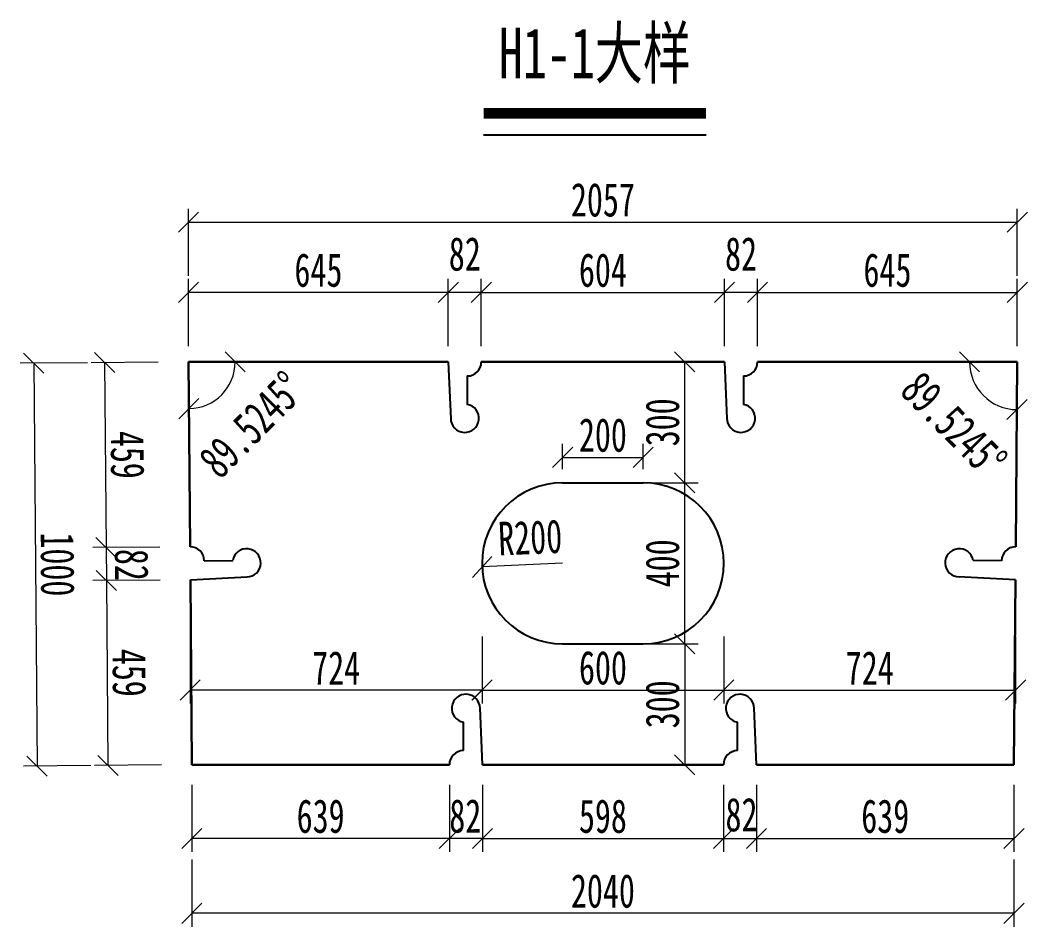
# Model space of a CAD drawing. Header units: millimetres. Extents: x -358959 to 47, y -122282 to 697692.
# Drawn here: x -144221 to -141706, y 123030 to 125280 of the extents above; entities that cross this region are included whole.
import ezdxf
from ezdxf.enums import TextEntityAlignment as Align

# ---------------------------------------------------------------- set-up
doc = ezdxf.new("R2010")
doc.units = ezdxf.units.MM
doc.header["$LTSCALE"] = 2
doc.header["$PDMODE"] = 34
doc.layers.get('Defpoints').update_dxf_attribs({"color": 8, "lineweight": 9})
for name, color, linetype, lineweight in [('标注', 4, 'Continuous', 13), ('标注线及字体', 2, 'Continuous', 15), ('桥 构造粗实', 1, 'Continuous', 30), ('钢板粗线', 1, 'Continuous', 25)]:
    doc.layers.add(name, color=color, linetype=linetype, lineweight=lineweight)
doc.styles.add('111', font='仿宋_GB2312.ttf', dxfattribs={"width": 0.7})
doc.dimstyles.new('200', dxfattribs={"dimscale": 0, "dimtxt": 2.5, "dimasz": 1.5, "dimexe": 1, "dimexo": 1, "dimgap": 0.4, "dimtad": 1, "dimdec": 0, "dimdsep": 46, "dimtxsty": '111', "dimblk": 'OBLIQUE', "dimcen": 0, "dimclrd": 256, "dimclre": 256, "dimclrt": 256, "dimadec": 4, "dimazin": 0, "dimtfac": 1, "dimtdec": 0, "dimtmove": 2, "dimatfit": 3, "dimfxl": 4, "dimfxlon": 1, "dimtolj": 1, "dimlwd": -1, "dimlwe": -1, "dimarcsym": 0})

# ---------------------------------------------------------------- blocks, each defined once
blk = doc.blocks.new('_Oblique')
at = {"color": 0, "linetype": 'ByBlock', "lineweight": -2}
blk.add_line((-0.5, -0.5), (0.5, 0.5), dxfattribs=at)
blk = doc.blocks.new('*D3804')
at = {"layer": 'Defpoints', "color": 0, "ltscale": 5, "transparency": 16777216}
for p in [(-143803.5, 124604.5), (-143803.5, 124432), (-143158.9, 124432)]:
    blk.add_point(p, dxfattribs=at)
at = {"layer": '标注', "ltscale": 5, "transparency": 16777216}
for p, q in [((-143803.5, 124471.1), (-143803.5, 124637.8)), ((-143158.9, 124471.1), (-143158.9, 124637.8)), ((-143158.9, 124604.5), (-143803.5, 124604.5))]:
    blk.add_line(p, q, dxfattribs=at)
at = {"layer": '标注', "ltscale": 5, "transparency": 16777216, "xscale": 50.00000000000006, "yscale": 50.00000000000006, "zscale": 50.00000000000006, "rotation": 180}
blk.add_blockref('_Oblique', (-143803.5, 124604.5), dxfattribs=at)
at = {"layer": '标注', "ltscale": 5, "transparency": 16777216, "xscale": 50.00000000000006, "yscale": 50.00000000000006, "zscale": 50.00000000000006}
blk.add_blockref('_Oblique', (-143158.9, 124604.5), dxfattribs=at)
at = {"layer": '标注', "ltscale": 5, "transparency": 16777216, "insert": (-143481.2, 124659.5), "char_height": 83.33, "attachment_point": 5, "style": '111'}
blk.add_mtext('\\A1;645', dxfattribs=at)
blk = doc.blocks.new('*D3805')
at = {"layer": 'Defpoints', "color": 0, "ltscale": 5, "transparency": 16777216}
for p in [(-142473.4, 124604.5), (-143076.9, 124432), (-142473.4, 124432)]:
    blk.add_point(p, dxfattribs=at)
at = {"layer": '标注', "ltscale": 5, "transparency": 16777216}
for p, q in [((-143076.9, 124471.1), (-143076.9, 124637.8)), ((-142473.4, 124471.1), (-142473.4, 124637.8)), ((-143076.9, 124604.5), (-142473.4, 124604.5))]:
    blk.add_line(p, q, dxfattribs=at)
at = {"layer": '标注', "ltscale": 5, "transparency": 16777216, "xscale": 50.00000000000006, "yscale": 50.00000000000006, "zscale": 50.00000000000006, "rotation": 180}
blk.add_blockref('_Oblique', (-143076.9, 124604.5), dxfattribs=at)
at = {"layer": '标注', "ltscale": 5, "transparency": 16777216, "xscale": 50.00000000000006, "yscale": 50.00000000000006, "zscale": 50.00000000000006}
blk.add_blockref('_Oblique', (-142473.4, 124604.5), dxfattribs=at)
at = {"layer": '标注', "ltscale": 5, "transparency": 16777216, "insert": (-142775.2, 124659.5), "char_height": 83.33, "attachment_point": 5, "style": '111'}
blk.add_mtext('\\A1;604', dxfattribs=at)
blk = doc.blocks.new('*D3806')
at = {"layer": 'Defpoints', "color": 0, "ltscale": 5, "transparency": 16777216}
for p in [(-141746.8, 124604.5), (-142391.4, 124432), (-141746.8, 124432)]:
    blk.add_point(p, dxfattribs=at)
at = {"layer": '标注', "ltscale": 5, "transparency": 16777216}
for p, q in [((-142391.4, 124471.1), (-142391.4, 124637.8)), ((-141746.8, 124471.1), (-141746.8, 124637.8)), ((-142391.4, 124604.5), (-141746.8, 124604.5))]:
    blk.add_line(p, q, dxfattribs=at)
at = {"layer": '标注', "ltscale": 5, "transparency": 16777216, "xscale": 50.00000000000006, "yscale": 50.00000000000006, "zscale": 50.00000000000006, "rotation": 180}
blk.add_blockref('_Oblique', (-142391.4, 124604.5), dxfattribs=at)
at = {"layer": '标注', "ltscale": 5, "transparency": 16777216, "xscale": 50.00000000000006, "yscale": 50.00000000000006, "zscale": 50.00000000000006}
blk.add_blockref('_Oblique', (-141746.8, 124604.5), dxfattribs=at)
at = {"layer": '标注', "ltscale": 5, "transparency": 16777216, "insert": (-142069.1, 124659.5), "char_height": 83.33, "attachment_point": 5, "style": '111'}
blk.add_mtext('\\A1;645', dxfattribs=at)
blk = doc.blocks.new('*D3663')
at = {"layer": 'Defpoints', "color": 0, "ltscale": 5, "transparency": 16777216}
for p in [(-142473.4, 124604.5), (-142473.4, 124432), (-142391.4, 124432)]:
    blk.add_point(p, dxfattribs=at)
at = {"layer": '标注', "ltscale": 5, "transparency": 16777216}
for p, q in [((-142473.4, 124471.1), (-142473.4, 124637.8)), ((-142391.4, 124471.1), (-142391.4, 124637.8)), ((-142391.4, 124604.5), (-142473.4, 124604.5))]:
    blk.add_line(p, q, dxfattribs=at)
at = {"layer": '标注', "ltscale": 5, "transparency": 16777216, "xscale": 50.00000000000006, "yscale": 50.00000000000006, "zscale": 50.00000000000006, "rotation": 180}
blk.add_blockref('_Oblique', (-142473.4, 124604.5), dxfattribs=at)
at = {"layer": '标注', "ltscale": 5, "transparency": 16777216, "xscale": 50.00000000000006, "yscale": 50.00000000000006, "zscale": 50.00000000000006}
blk.add_blockref('_Oblique', (-142391.4, 124604.5), dxfattribs=at)
at = {"layer": '标注', "ltscale": 5, "transparency": 16777216, "insert": (-142432.4, 124699.5), "char_height": 83.33, "attachment_point": 5, "style": '111'}
blk.add_mtext('\\A1;82', dxfattribs=at)
blk = doc.blocks.new('*D3807')
at = {"layer": 'Defpoints', "color": 0, "ltscale": 5, "transparency": 16777216}
for p in [(-143158.9, 124604.5), (-143158.9, 124432), (-143076.9, 124432)]:
    blk.add_point(p, dxfattribs=at)
at = {"layer": '标注', "ltscale": 5, "transparency": 16777216}
for p, q in [((-143158.9, 124471.1), (-143158.9, 124637.8)), ((-143076.9, 124471.1), (-143076.9, 124637.8)), ((-143076.9, 124604.5), (-143158.9, 124604.5))]:
    blk.add_line(p, q, dxfattribs=at)
at = {"layer": '标注', "ltscale": 5, "transparency": 16777216, "xscale": 50.00000000000006, "yscale": 50.00000000000006, "zscale": 50.00000000000006, "rotation": 180}
blk.add_blockref('_Oblique', (-143158.9, 124604.5), dxfattribs=at)
at = {"layer": '标注', "ltscale": 5, "transparency": 16777216, "xscale": 50.00000000000006, "yscale": 50.00000000000006, "zscale": 50.00000000000006}
blk.add_blockref('_Oblique', (-143076.9, 124604.5), dxfattribs=at)
at = {"layer": '标注', "ltscale": 5, "transparency": 16777216, "insert": (-143117.9, 124699.5), "char_height": 83.33, "attachment_point": 5, "style": '111'}
blk.add_mtext('\\A1;82', dxfattribs=at)
blk = doc.blocks.new('*D3664')
at = {"layer": 'Defpoints', "color": 0, "ltscale": 5, "transparency": 16777216}
for p in [(-141746.8, 124778.9), (-143803.5, 124432), (-141746.8, 124432)]:
    blk.add_point(p, dxfattribs=at)
at = {"layer": '标注', "ltscale": 5, "transparency": 16777216}
for p, q in [((-143803.5, 124645.6), (-143803.5, 124812.2)), ((-141746.8, 124645.6), (-141746.8, 124812.2)), ((-143803.5, 124778.9), (-141746.8, 124778.9))]:
    blk.add_line(p, q, dxfattribs=at)
at = {"layer": '标注', "ltscale": 5, "transparency": 16777216, "xscale": 50.00000000000006, "yscale": 50.00000000000006, "zscale": 50.00000000000006, "rotation": 180}
blk.add_blockref('_Oblique', (-143803.5, 124778.9), dxfattribs=at)
at = {"layer": '标注', "ltscale": 5, "transparency": 16777216, "xscale": 50.00000000000006, "yscale": 50.00000000000006, "zscale": 50.00000000000006}
blk.add_blockref('_Oblique', (-141746.8, 124778.9), dxfattribs=at)
at = {"layer": '标注', "ltscale": 5, "transparency": 16777216, "insert": (-142775.2, 124833.9), "char_height": 83.33, "attachment_point": 5, "style": '111'}
blk.add_mtext('\\A1;2057', dxfattribs=at)
blk = doc.blocks.new('*D3808')
at = {"layer": 'Defpoints', "color": 0, "ltscale": 5, "transparency": 16777216}
for p in [(-143803.5, 124432), (-144008.1, 123971.3), (-143799.7, 123973)]:
    blk.add_point(p, dxfattribs=at)
at = {"layer": '标注', "ltscale": 5, "transparency": 16777216}
for p, q in [((-143878.6, 124431.4), (-144045.2, 124430)), ((-144011.9, 124430.3), (-144008.1, 123971.3)), ((-143874.7, 123972.4), (-144041.4, 123971))]:
    blk.add_line(p, q, dxfattribs=at)
at = {"layer": '标注', "ltscale": 5, "transparency": 16777216, "xscale": 50.00000000000006, "yscale": 50.00000000000006, "zscale": 50.00000000000006}
for p, rotation in [((-144011.9, 124430.3), 90.47549821661384), ((-144008.1, 123971.3), 270.4754982166139)]:
    blk.add_blockref('_Oblique', p, dxfattribs=dict(at, rotation=rotation))
at = {"layer": '标注', "ltscale": 5, "transparency": 16777216, "insert": (-143955, 124201.3), "char_height": 83.33, "attachment_point": 5, "rotation": 270.4755, "style": '111'}
blk.add_mtext('\\A1;459', dxfattribs=at)
blk = doc.blocks.new('*D3809')
at = {"layer": 'Defpoints', "color": 0, "ltscale": 5, "transparency": 16777216}
for p in [(-143799.7, 123973), (-143799, 123891), (-144007.4, 123889.3)]:
    blk.add_point(p, dxfattribs=at)
at = {"layer": '标注', "ltscale": 5, "transparency": 16777216}
for p, q in [((-143874.7, 123972.4), (-144041.4, 123971)), ((-144008.1, 123971.3), (-144007.4, 123889.3)), ((-143874.1, 123890.4), (-144040.7, 123889))]:
    blk.add_line(p, q, dxfattribs=at)
at = {"layer": '标注', "ltscale": 5, "transparency": 16777216, "xscale": 50.00000000000006, "yscale": 50.00000000000006, "zscale": 50.00000000000006}
for p, rotation in [((-144008.1, 123971.3), 90.47549881453874), ((-144007.4, 123889.3), 270.4754988145388)]:
    blk.add_blockref('_Oblique', p, dxfattribs=dict(at, rotation=rotation))
at = {"layer": '标注', "ltscale": 5, "transparency": 16777216, "insert": (-143944.9, 123928.2), "char_height": 83.33, "attachment_point": 5, "rotation": 270.4755, "style": '111'}
blk.add_mtext('\\A1;82', dxfattribs=at)
blk = doc.blocks.new('*D3810')
at = {"layer": 'Defpoints', "color": 0, "ltscale": 5, "transparency": 16777216}
for p in [(-143799, 123891), (-144003.6, 123430.3), (-143795.2, 123432)]:
    blk.add_point(p, dxfattribs=at)
at = {"layer": '标注', "ltscale": 5, "transparency": 16777216}
for p, q in [((-143874.1, 123890.4), (-144040.7, 123889)), ((-144007.4, 123889.3), (-144003.6, 123430.3)), ((-143870.3, 123431.4), (-144036.9, 123430))]:
    blk.add_line(p, q, dxfattribs=at)
at = {"layer": '标注', "ltscale": 5, "transparency": 16777216, "xscale": 50.00000000000006, "yscale": 50.00000000000006, "zscale": 50.00000000000006}
for p, rotation in [((-144007.4, 123889.3), 90.47549821661164), ((-144003.6, 123430.3), 270.4754982166116)]:
    blk.add_blockref('_Oblique', p, dxfattribs=dict(at, rotation=rotation))
at = {"layer": '标注', "ltscale": 5, "transparency": 16777216, "insert": (-143950.5, 123660.3), "char_height": 83.33, "attachment_point": 5, "rotation": 270.4755, "style": '111'}
blk.add_mtext('\\A1;459', dxfattribs=at)
blk = doc.blocks.new('*D3811')
at = {"layer": 'Defpoints', "color": 0, "ltscale": 5, "transparency": 16777216}
for p in [(-143803.5, 124432), (-144179.5, 123428.8), (-143795.2, 123432)]:
    blk.add_point(p, dxfattribs=at)
at = {"layer": '标注', "ltscale": 5, "transparency": 16777216}
for p, q in [((-144054.4, 124429.9), (-144221.1, 124428.6)), ((-144187.7, 124428.8), (-144179.5, 123428.8)), ((-144046.1, 123429.9), (-144212.8, 123428.6))]:
    blk.add_line(p, q, dxfattribs=at)
at = {"layer": '标注', "ltscale": 5, "transparency": 16777216, "xscale": 50.00000000000006, "yscale": 50.00000000000006, "zscale": 50.00000000000006}
for p, rotation in [((-144187.7, 124428.8), 90.47549821661504), ((-144179.5, 123428.8), 270.4754982166151)]:
    blk.add_blockref('_Oblique', p, dxfattribs=dict(at, rotation=rotation))
at = {"layer": '标注', "ltscale": 5, "transparency": 16777216, "insert": (-144128.6, 123929.3), "char_height": 83.33, "attachment_point": 5, "rotation": 270.4755, "style": '111'}
blk.add_mtext('\\A1;1000', dxfattribs=at)
blk = doc.blocks.new('*D3812')
at = {"layer": 'Defpoints', "color": 0, "ltscale": 5, "transparency": 16777216}
for p in [(-143795.2, 123432), (-143156.2, 123432), (-143795.2, 123249)]:
    blk.add_point(p, dxfattribs=at)
at = {"layer": '标注', "ltscale": 5, "transparency": 16777216}
for p, q in [((-143795.2, 123382.4), (-143795.2, 123215.7)), ((-143156.2, 123382.4), (-143156.2, 123215.7)), ((-143156.2, 123249), (-143795.2, 123249))]:
    blk.add_line(p, q, dxfattribs=at)
at = {"layer": '标注', "ltscale": 5, "transparency": 16777216, "xscale": 50.00000000000006, "yscale": 50.00000000000006, "zscale": 50.00000000000006, "rotation": 180}
blk.add_blockref('_Oblique', (-143795.2, 123249), dxfattribs=at)
at = {"layer": '标注', "ltscale": 5, "transparency": 16777216, "xscale": 50.00000000000006, "yscale": 50.00000000000006, "zscale": 50.00000000000006}
blk.add_blockref('_Oblique', (-143156.2, 123249), dxfattribs=at)
at = {"layer": '标注', "ltscale": 5, "transparency": 16777216, "insert": (-143475.7, 123304), "char_height": 83.33, "attachment_point": 5, "style": '111'}
blk.add_mtext('\\A1;639', dxfattribs=at)
blk = doc.blocks.new('*D3813')
at = {"layer": 'Defpoints', "color": 0, "ltscale": 5, "transparency": 16777216}
for p in [(-143156.2, 123432), (-143074.2, 123432), (-143156.2, 123249)]:
    blk.add_point(p, dxfattribs=at)
at = {"layer": '标注', "ltscale": 5, "transparency": 16777216}
for p, q in [((-143156.2, 123382.4), (-143156.2, 123215.7)), ((-143074.2, 123382.4), (-143074.2, 123215.7)), ((-143074.2, 123249), (-143156.2, 123249))]:
    blk.add_line(p, q, dxfattribs=at)
at = {"layer": '标注', "ltscale": 5, "transparency": 16777216, "xscale": 50.00000000000006, "yscale": 50.00000000000006, "zscale": 50.00000000000006, "rotation": 180}
blk.add_blockref('_Oblique', (-143156.2, 123249), dxfattribs=at)
at = {"layer": '标注', "ltscale": 5, "transparency": 16777216, "xscale": 50.00000000000006, "yscale": 50.00000000000006, "zscale": 50.00000000000006}
blk.add_blockref('_Oblique', (-143074.2, 123249), dxfattribs=at)
at = {"layer": '标注', "ltscale": 5, "transparency": 16777216, "insert": (-143116.7, 123304.4), "char_height": 83.33, "attachment_point": 5, "style": '111'}
blk.add_mtext('\\A1;82', dxfattribs=at)
blk = doc.blocks.new('*D3814')
at = {"layer": 'Defpoints', "color": 0, "ltscale": 5, "transparency": 16777216}
for p in [(-143074.2, 123432), (-142476.1, 123432), (-142476.1, 123249)]:
    blk.add_point(p, dxfattribs=at)
at = {"layer": '标注', "ltscale": 5, "transparency": 16777216}
for p, q in [((-143074.2, 123382.4), (-143074.2, 123215.7)), ((-142476.1, 123382.4), (-142476.1, 123215.7)), ((-143074.2, 123249), (-142476.1, 123249))]:
    blk.add_line(p, q, dxfattribs=at)
at = {"layer": '标注', "ltscale": 5, "transparency": 16777216, "xscale": 50.00000000000006, "yscale": 50.00000000000006, "zscale": 50.00000000000006, "rotation": 180}
blk.add_blockref('_Oblique', (-143074.2, 123249), dxfattribs=at)
at = {"layer": '标注', "ltscale": 5, "transparency": 16777216, "xscale": 50.00000000000006, "yscale": 50.00000000000006, "zscale": 50.00000000000006}
blk.add_blockref('_Oblique', (-142476.1, 123249), dxfattribs=at)
at = {"layer": '标注', "ltscale": 5, "transparency": 16777216, "insert": (-142775.2, 123304), "char_height": 83.33, "attachment_point": 5, "style": '111'}
blk.add_mtext('\\A1;598', dxfattribs=at)
blk = doc.blocks.new('*D3815')
at = {"layer": 'Defpoints', "color": 0, "ltscale": 5, "transparency": 16777216}
for p in [(-142394.1, 123432), (-141755.1, 123432), (-141755.1, 123249)]:
    blk.add_point(p, dxfattribs=at)
at = {"layer": '标注', "ltscale": 5, "transparency": 16777216}
for p, q in [((-142394.1, 123382.4), (-142394.1, 123215.7)), ((-141755.1, 123382.4), (-141755.1, 123215.7)), ((-142394.1, 123249), (-141755.1, 123249))]:
    blk.add_line(p, q, dxfattribs=at)
at = {"layer": '标注', "ltscale": 5, "transparency": 16777216, "xscale": 50.00000000000006, "yscale": 50.00000000000006, "zscale": 50.00000000000006, "rotation": 180}
blk.add_blockref('_Oblique', (-142394.1, 123249), dxfattribs=at)
at = {"layer": '标注', "ltscale": 5, "transparency": 16777216, "xscale": 50.00000000000006, "yscale": 50.00000000000006, "zscale": 50.00000000000006}
blk.add_blockref('_Oblique', (-141755.1, 123249), dxfattribs=at)
at = {"layer": '标注', "ltscale": 5, "transparency": 16777216, "insert": (-142074.6, 123304), "char_height": 83.33, "attachment_point": 5, "style": '111'}
blk.add_mtext('\\A1;639', dxfattribs=at)
blk = doc.blocks.new('*D3665')
at = {"layer": 'Defpoints', "color": 0, "ltscale": 5, "transparency": 16777216}
for p in [(-142476.1, 123432), (-142394.1, 123432), (-142394.1, 123249)]:
    blk.add_point(p, dxfattribs=at)
at = {"layer": '标注', "ltscale": 5, "transparency": 16777216}
for p, q in [((-142476.1, 123382.4), (-142476.1, 123215.7)), ((-142394.1, 123382.4), (-142394.1, 123215.7)), ((-142476.1, 123249), (-142394.1, 123249))]:
    blk.add_line(p, q, dxfattribs=at)
at = {"layer": '标注', "ltscale": 5, "transparency": 16777216, "xscale": 50.00000000000006, "yscale": 50.00000000000006, "zscale": 50.00000000000006, "rotation": 180}
blk.add_blockref('_Oblique', (-142476.1, 123249), dxfattribs=at)
at = {"layer": '标注', "ltscale": 5, "transparency": 16777216, "xscale": 50.00000000000006, "yscale": 50.00000000000006, "zscale": 50.00000000000006}
blk.add_blockref('_Oblique', (-142394.1, 123249), dxfattribs=at)
at = {"layer": '标注', "ltscale": 5, "transparency": 16777216, "insert": (-142431.3, 123307.7), "char_height": 83.33, "attachment_point": 5, "style": '111'}
blk.add_mtext('\\A1;82', dxfattribs=at)
blk = doc.blocks.new('*D3666')
at = {"layer": 'Defpoints', "color": 0, "ltscale": 5, "transparency": 16777216}
for p in [(-143795.2, 123432), (-141755.1, 123432), (-143795.2, 123063.2)]:
    blk.add_point(p, dxfattribs=at)
at = {"layer": '标注', "ltscale": 5, "transparency": 16777216}
for p, q in [((-143795.2, 123196.6), (-143795.2, 123029.9)), ((-141755.1, 123196.6), (-141755.1, 123029.9)), ((-141755.1, 123063.2), (-143795.2, 123063.2))]:
    blk.add_line(p, q, dxfattribs=at)
at = {"layer": '标注', "ltscale": 5, "transparency": 16777216, "xscale": 50.00000000000006, "yscale": 50.00000000000006, "zscale": 50.00000000000006, "rotation": 180}
blk.add_blockref('_Oblique', (-143795.2, 123063.2), dxfattribs=at)
at = {"layer": '标注', "ltscale": 5, "transparency": 16777216, "xscale": 50.00000000000006, "yscale": 50.00000000000006, "zscale": 50.00000000000006}
blk.add_blockref('_Oblique', (-141755.1, 123063.2), dxfattribs=at)
at = {"layer": '标注', "ltscale": 5, "transparency": 16777216, "insert": (-142775.2, 123118.2), "char_height": 83.33, "attachment_point": 5, "style": '111'}
blk.add_mtext('\\A1;2040', dxfattribs=at)
blk = doc.blocks.new('*D3667')
at = {"layer": 'Defpoints', "color": 0, "ltscale": 5, "transparency": 16777216}
for p in [(-142875.2, 124132), (-142572.3, 124132), (-142875.2, 123732)]:
    blk.add_point(p, dxfattribs=at)
at = {"layer": '标注', "ltscale": 5, "transparency": 16777216}
for p, q in [((-142705.6, 124132), (-142539, 124132)), ((-142572.3, 123732), (-142572.3, 124132)), ((-142705.6, 123732), (-142539, 123732))]:
    blk.add_line(p, q, dxfattribs=at)
at = {"layer": '标注', "ltscale": 5, "transparency": 16777216, "xscale": 49.99999999999995, "yscale": 49.99999999999995, "zscale": 49.99999999999995}
for p, rotation in [((-142572.3, 124132), 90), ((-142572.3, 123732), 270)]:
    blk.add_blockref('_Oblique', p, dxfattribs=dict(at, rotation=rotation))
at = {"layer": '标注', "ltscale": 5, "transparency": 16777216, "insert": (-142627.3, 123932), "char_height": 83.33, "attachment_point": 5, "rotation": 90, "style": '111'}
blk.add_mtext('\\A1;400', dxfattribs=at)
blk = doc.blocks.new('*D3668')
at = {"layer": 'Defpoints', "color": 0, "ltscale": 5, "transparency": 16777216}
for p in [(-143075, 123923), (-142475.2, 123932), (-142475.2, 123617.4)]:
    blk.add_point(p, dxfattribs=at)
at = {"layer": '标注', "ltscale": 5, "transparency": 16777216}
for p, q in [((-143075, 123750.7), (-143075, 123584.1)), ((-142475.2, 123750.7), (-142475.2, 123584.1)), ((-143075, 123617.4), (-142475.2, 123617.4))]:
    blk.add_line(p, q, dxfattribs=at)
at = {"layer": '标注', "ltscale": 5, "transparency": 16777216, "xscale": 49.99999999999995, "yscale": 49.99999999999995, "zscale": 49.99999999999995, "rotation": 180}
blk.add_blockref('_Oblique', (-143075, 123617.4), dxfattribs=at)
at = {"layer": '标注', "ltscale": 5, "transparency": 16777216, "xscale": 49.99999999999995, "yscale": 49.99999999999995, "zscale": 49.99999999999995}
blk.add_blockref('_Oblique', (-142475.2, 123617.4), dxfattribs=at)
at = {"layer": '标注', "ltscale": 5, "transparency": 16777216, "insert": (-142775.1, 123672.4), "char_height": 83.33, "attachment_point": 5, "style": '111'}
blk.add_mtext('\\A1;600', dxfattribs=at)
blk = doc.blocks.new('*D3669')
at = {"layer": 'Defpoints', "color": 0, "ltscale": 5, "transparency": 16777216}
for p in [(-142675.2, 124195), (-142875.2, 124132), (-142675.2, 124132)]:
    blk.add_point(p, dxfattribs=at)
at = {"layer": '标注', "ltscale": 5, "transparency": 16777216}
for p, q in [((-142875.2, 124165.4), (-142875.2, 124228.3)), ((-142675.2, 124165.4), (-142675.2, 124228.3)), ((-142875.2, 124195), (-142675.2, 124195))]:
    blk.add_line(p, q, dxfattribs=at)
at = {"layer": '标注', "ltscale": 5, "transparency": 16777216, "xscale": 49.99999999999995, "yscale": 49.99999999999995, "zscale": 49.99999999999995, "rotation": 180}
blk.add_blockref('_Oblique', (-142875.2, 124195), dxfattribs=at)
at = {"layer": '标注', "ltscale": 5, "transparency": 16777216, "xscale": 49.99999999999995, "yscale": 49.99999999999995, "zscale": 49.99999999999995}
blk.add_blockref('_Oblique', (-142675.2, 124195), dxfattribs=at)
at = {"layer": '标注', "ltscale": 5, "transparency": 16777216, "insert": (-142775.2, 124250), "char_height": 83.33, "attachment_point": 5, "style": '111'}
blk.add_mtext('\\A1;200', dxfattribs=at)
blk = doc.blocks.new('*D3670')
at = {"layer": 'Defpoints', "color": 0, "ltscale": 5, "transparency": 16777216}
for p in [(-142875.2, 123732), (-142875.2, 123432), (-142572.3, 123432)]:
    blk.add_point(p, dxfattribs=at)
at = {"layer": '标注', "ltscale": 5, "transparency": 16777216}
for p, q in [((-142705.6, 123732), (-142539, 123732)), ((-142572.3, 123732), (-142572.3, 123432)), ((-142705.6, 123432), (-142539, 123432))]:
    blk.add_line(p, q, dxfattribs=at)
at = {"layer": '标注', "ltscale": 5, "transparency": 16777216, "xscale": 49.99999999999995, "yscale": 49.99999999999995, "zscale": 49.99999999999995}
for p, rotation in [((-142572.3, 123732), 90), ((-142572.3, 123432), 270)]:
    blk.add_blockref('_Oblique', p, dxfattribs=dict(at, rotation=rotation))
at = {"layer": '标注', "ltscale": 5, "transparency": 16777216, "insert": (-142627.3, 123582), "char_height": 83.33, "attachment_point": 5, "rotation": 90, "style": '111'}
blk.add_mtext('\\A1;300', dxfattribs=at)
blk = doc.blocks.new('*D3671')
at = {"layer": 'Defpoints', "color": 0, "ltscale": 5, "transparency": 16777216}
for p in [(-142775.2, 124432), (-142572.3, 124432), (-142842.9, 124132)]:
    blk.add_point(p, dxfattribs=at)
at = {"layer": '标注', "ltscale": 5, "transparency": 16777216}
for p, q in [((-142705.6, 124432), (-142539, 124432)), ((-142572.3, 124132), (-142572.3, 124432)), ((-142705.6, 124132), (-142539, 124132))]:
    blk.add_line(p, q, dxfattribs=at)
at = {"layer": '标注', "ltscale": 5, "transparency": 16777216, "xscale": 50.00000000000042, "yscale": 50.00000000000042, "zscale": 50.00000000000042}
for p, rotation in [((-142572.3, 124432), 90), ((-142572.3, 124132), 270)]:
    blk.add_blockref('_Oblique', p, dxfattribs=dict(at, rotation=rotation))
at = {"layer": '标注', "ltscale": 5, "transparency": 16777216, "insert": (-142627.3, 124282), "char_height": 83.33, "attachment_point": 5, "rotation": 90, "style": '111'}
blk.add_mtext('\\A1;300', dxfattribs=at)
blk = doc.blocks.new('*D3672')
at = {"layer": 'Defpoints', "color": 0, "ltscale": 5, "transparency": 16777216}
for p in [(-142475.2, 123932), (-141751, 123932), (-141751, 123617.4)]:
    blk.add_point(p, dxfattribs=at)
at = {"layer": '标注', "ltscale": 5, "transparency": 16777216}
for p, q in [((-142475.2, 123750.7), (-142475.2, 123584.1)), ((-141751, 123750.7), (-141751, 123584.1)), ((-142475.2, 123617.4), (-141751, 123617.4))]:
    blk.add_line(p, q, dxfattribs=at)
at = {"layer": '标注', "ltscale": 5, "transparency": 16777216, "xscale": 50.00000000000042, "yscale": 50.00000000000042, "zscale": 50.00000000000042, "rotation": 180}
blk.add_blockref('_Oblique', (-142475.2, 123617.4), dxfattribs=at)
at = {"layer": '标注', "ltscale": 5, "transparency": 16777216, "xscale": 50.00000000000042, "yscale": 50.00000000000042, "zscale": 50.00000000000042}
blk.add_blockref('_Oblique', (-141751, 123617.4), dxfattribs=at)
at = {"layer": '标注', "ltscale": 5, "transparency": 16777216, "insert": (-142113.1, 123672.4), "char_height": 83.33, "attachment_point": 5, "style": '111'}
blk.add_mtext('\\A1;724', dxfattribs=at)
blk = doc.blocks.new('*D3673')
at = {"layer": 'Defpoints', "color": 0, "ltscale": 5, "transparency": 16777216}
for p in [(-143799.3, 123932), (-143075.2, 123932), (-143799.3, 123617.4)]:
    blk.add_point(p, dxfattribs=at)
at = {"layer": '标注', "ltscale": 5, "transparency": 16777216}
for p, q in [((-143799.3, 123750.7), (-143799.3, 123584.1)), ((-143075.2, 123750.7), (-143075.2, 123584.1)), ((-143075.2, 123617.4), (-143799.3, 123617.4))]:
    blk.add_line(p, q, dxfattribs=at)
at = {"layer": '标注', "ltscale": 5, "transparency": 16777216, "xscale": 50.00000000000042, "yscale": 50.00000000000042, "zscale": 50.00000000000042, "rotation": 180}
blk.add_blockref('_Oblique', (-143799.3, 123617.4), dxfattribs=at)
at = {"layer": '标注', "ltscale": 5, "transparency": 16777216, "xscale": 50.00000000000042, "yscale": 50.00000000000042, "zscale": 50.00000000000042}
blk.add_blockref('_Oblique', (-143075.2, 123617.4), dxfattribs=at)
at = {"layer": '标注', "ltscale": 5, "transparency": 16777216, "insert": (-143437.2, 123672.4), "char_height": 83.33, "attachment_point": 5, "style": '111'}
blk.add_mtext('\\A1;724', dxfattribs=at)
blk = doc.blocks.new('*D3681')
at = {"layer": 'Defpoints', "color": 0, "ltscale": 5, "transparency": 16777216}
for p in [(-143075, 123923), (-142875.2, 123932)]:
    blk.add_point(p, dxfattribs=at)
at = {"layer": '标注', "ltscale": 5, "transparency": 16777216}
blk.add_line((-142875.2, 123932), (-143075, 123923), dxfattribs=at)
at = {"layer": '标注', "ltscale": 5, "transparency": 16777216, "xscale": 49.99999999999995, "yscale": 49.99999999999995, "zscale": 49.99999999999995, "rotation": 182.5726833926505}
blk.add_blockref('_Oblique', (-143075, 123923), dxfattribs=at)
at = {"layer": '标注', "ltscale": 5, "transparency": 16777216, "insert": (-142955.7, 123995.8), "char_height": 83.33, "attachment_point": 5, "rotation": 2.5727, "style": '111'}
blk.add_mtext('\\A1;R200', dxfattribs=at)
blk = doc.blocks.new('*D3816')
at = {"layer": 'Defpoints', "color": 0, "ltscale": 5, "transparency": 16777216}
for p in [(-143803.5, 124432), (-143803.5, 124432), (-143158.9, 124432), (-143745, 124332.1), (-143799.7, 123973)]:
    blk.add_point(p, dxfattribs=at)
at = {"layer": '标注', "ltscale": 5, "transparency": 16777216}
blk.add_arc((-143803.5, 124432), 115.8, 270.4755, 0, dxfattribs=at)
at = {"layer": '标注', "ltscale": 5, "transparency": 16777216, "xscale": 50.00000000000006, "yscale": 50.00000000000006, "zscale": 50.00000000000006}
for p, rotation in [((-143687.7, 124432), 90.00000000000024), ((-143802.5, 124316.2), 180.4754982166115)]:
    blk.add_blockref('_Oblique', p, dxfattribs=dict(at, rotation=rotation))
at = {"layer": '标注', "ltscale": 5, "transparency": 16777216, "insert": (-143646.2, 124276), "char_height": 83.333, "attachment_point": 5, "rotation": 45.2377, "style": '111'}
blk.add_mtext('\\A1;89.5245°', dxfattribs=at)
blk = doc.blocks.new('*D3817')
at = {"layer": 'Defpoints', "color": 0, "ltscale": 5, "transparency": 16777216}
for p in [(-142391.4, 124432), (-141746.8, 124432), (-141746.8, 124432), (-141849.6, 124373), (-141750.6, 123973)]:
    blk.add_point(p, dxfattribs=at)
at = {"layer": '标注', "ltscale": 5, "transparency": 16777216}
blk.add_arc((-141746.8, 124432), 118.5, 180, 269.5245, dxfattribs=at)
at = {"layer": '标注', "ltscale": 5, "transparency": 16777216, "xscale": 50.00000000000006, "yscale": 50.00000000000006, "zscale": 50.00000000000006}
for p, rotation in [((-141865.3, 124432), 89.99999999999882), ((-141747.8, 124313.5), 359.5245017833841)]:
    blk.add_blockref('_Oblique', p, dxfattribs=dict(at, rotation=rotation))
at = {"layer": '标注', "ltscale": 5, "transparency": 16777216, "insert": (-141904.1, 124276), "char_height": 83.333, "attachment_point": 5, "rotation": 314.7623, "style": '111'}
blk.add_mtext('\\A1;89.5245°', dxfattribs=at)

msp = doc.modelspace()

# ---------------------------------------------------------------- linework, layer by layer
at = {"color": 4}
msp.add_line((-143071.2, 124995.9), (-142519.3, 124995.9), dxfattribs=at)
at = {"color": 6, "const_width": 26.7}
msp.add_lwpolyline([(-143071.2, 125049.2), (-142519.3, 125049.2)], dxfattribs=at)
at = {"layer": '桥 构造粗实'}
for p, q in [((-143803.5, 124432), (-143158.9, 124432)), ((-143803.5, 124432), (-143799.7, 123973)), ((-143076.9, 124432), (-142473.4, 124432)), ((-142391.4, 124432), (-141746.8, 124432)), ((-141750.6, 123973), (-141746.8, 124432)), ((-143799, 123891), (-143795.2, 123432)), ((-141755.1, 123432), (-141751.3, 123891)), ((-143795.2, 123432), (-143156.2, 123432)), ((-143074.2, 123432), (-142476.1, 123432)), ((-142394.1, 123432), (-141755.1, 123432))]:
    msp.add_line(p, q, dxfattribs=at)
at = {"layer": '钢板粗线'}
for p, q in [((-143158.9, 124432), (-143152.9, 124290.5)), ((-142473.4, 124432), (-142467.3, 124290.5)), ((-143111.9, 124397), (-143111.9, 124326.5)), ((-142426.4, 124397), (-142426.4, 124326.5)), ((-142875.2, 124132), (-142675.2, 124132)), ((-143764.4, 123938.3), (-143693.9, 123938.9)), ((-141785.9, 123938.3), (-141856.4, 123938.9)), ((-141785.9, 123938.3), (-141856.4, 123938.9)), ((-143799, 123891), (-143657.6, 123898.2)), ((-141751.3, 123891), (-141892.7, 123898.2)), ((-142875.2, 123732), (-142675.2, 123732)), ((-143074.2, 123432), (-143080.2, 123573.5)), ((-142394.1, 123432), (-142400.2, 123573.5)), ((-143121.2, 123467), (-143121.2, 123537.5)), ((-142441.1, 123467), (-142441.1, 123537.5))]:
    msp.add_line(p, q, dxfattribs=at)
for centre, radius, start, end in [((-143111.9, 124432), 35, 270, 0), ((-142426.4, 124432), 35, 270, 0), ((-143117.9, 124292), 35, 180, 80.1291), ((-142432.4, 124292), 35, 180, 80.1291), ((-142875.2, 123932), 200, 90, 270), ((-142675.2, 123932), 200, 270, 90), ((-143799.4, 123938), 35, 0.4755, 90.4755), ((-143659.3, 123933.2), 35, 270.4755, 170.6046), ((-141891, 123933.2), 35, 9.3954, 269.5245), ((-141750.9, 123938), 35, 89.5245, 179.5245), ((-143115.2, 123572), 35, 0, 260.1291), ((-142435.1, 123572), 35, 0, 260.1291), ((-143121.2, 123432), 35, 90, 180), ((-142441.1, 123432), 35, 90, 180)]:
    msp.add_arc(centre, radius, start, end, dxfattribs=at)

# ---------------------------------------------------------------- texts
at = {"layer": '标注线及字体', "color": 0, "style": '111', "width": 0.7}
msp.add_text('H1-1大样', height=125, dxfattribs=at).set_placement((-142795, 125201.4), align=Align.MIDDLE)

# ---------------------------------------------------------------- dimensions: what is measured, and where the dimension line sits
at = {"layer": '标注', "ltscale": 5}
for base, p1, p2, picture, middle in [((-141746.8, 124778.9), (-143803.5, 124432), (-141746.8, 124432), '*D3664', (-142775.2, 124833.9)), ((-143158.9, 124604.5), (-143076.9, 124432), (-143158.9, 124432), '*D3807', (-143117.9, 124699.5)), ((-142473.4, 124604.5), (-142391.4, 124432), (-142473.4, 124432), '*D3663', (-142432.4, 124699.5)), ((-143803.5, 124604.5), (-143158.9, 124432), (-143803.5, 124432), '*D3804', (-143481.2, 124659.5)), ((-142473.3795, 124604.4629), (-143076.9351, 124432.0268), (-142473.3795, 124432.0268), '*D3805', (-142775.1573, 124659.4629)), ((-141746.8, 124604.5), (-142391.4, 124432), (-141746.8, 124432), '*D3806', (-142069.1, 124659.5)), ((-142675.2, 124195), (-142875.2, 124132), (-142675.2, 124132), '*D3669', (-142775.2, 124250)), ((-142475.2, 123617.4), (-143075, 123923), (-142475.2, 123932), '*D3668', (-142775.1, 123672.4)), ((-141751, 123617.4), (-142475.2, 123932), (-141751, 123932), '*D3672', (-142113.1, 123672.4)), ((-143795.2, 123249), (-143156.2, 123432), (-143795.2, 123432), '*D3812', (-143475.7, 123304)), ((-143795.2, 123063.2), (-141755.1, 123432), (-143795.2, 123432), '*D3666', (-142775.2, 123118.2)), ((-142476.1, 123249), (-143074.2, 123432), (-142476.1, 123432), '*D3814', (-142775.2, 123304)), ((-141755.1, 123249), (-142394.1, 123432), (-141755.1, 123432), '*D3815', (-142074.6, 123304))]:
    dim = msp.add_linear_dim(base=base, p1=p1, p2=p2, dimstyle='200', override={"dimscale": 33.333333, "dimarcsym": 1}, dxfattribs=at)
    dim.commit()
    dim.dimension.update_dxf_attribs({"geometry": picture, "text_midpoint": middle})
for base, line1, line2, picture, middle in [((-143745.0426, 124332.0727), ((-143803.4908, 124432.0268), (-143799.6815, 123973.0254)), ((-143803.4908, 124432.0268), (-143158.9351, 124432.0268)), '*D3816', (-143646.194, 124276.03)), ((-141849.632, 124373.0491), ((-141750.6331, 123973.0254), (-141746.8238, 124432.0268)), ((-142391.3795, 124432.0268), (-141746.8238, 124432.0268)), '*D3817', (-141904.1206, 124276.03))]:
    dim = msp.add_angular_dim_2l(base=base, line1=line1, line2=line2, dimstyle='200', override={"dimscale": 33.333333, "dimarcsym": 1}, dxfattribs=at)
    dim.commit()
    dim.dimension.update_dxf_attribs({"geometry": picture, "text_midpoint": middle})
for p1, p2, distance, picture, middle in [((-143803.5, 124432), (-143795.2, 123432), -384.3, '*D3811', (-144128.6, 123929.3)), ((-143803.5, 124432), (-143799.7, 123973), -208.4, '*D3808', (-143955, 124201.3)), ((-143799, 123891), (-143795.2, 123432), -208.4, '*D3810', (-143950.5, 123660.3))]:
    dim = msp.add_aligned_dim(p1=p1, p2=p2, distance=distance, dimstyle='200', override={"dimscale": 33.333333, "dimarcsym": 1}, dxfattribs=at)
    dim.commit()
    dim.dimension.update_dxf_attribs({"geometry": picture, "text_midpoint": middle})
for base, p1, p2, angle, picture, middle in [((-142572.3, 124432), (-142842.9, 124132), (-142775.2, 124432), 90, '*D3671', (-142627.3, 124282)), ((-142572.3, 124132), (-142875.2, 123732), (-142875.2, 124132), 90, '*D3667', (-142627.3, 123932)), ((-143799.3, 123617.4), (-143075.2, 123932), (-143799.3, 123932), 180, '*D3673', (-143437.2, 123672.4)), ((-142572.3, 123432), (-142875.2, 123732), (-142875.2, 123432), 90, '*D3670', (-142627.3, 123582))]:
    dim = msp.add_linear_dim(base=base, p1=p1, p2=p2, angle=angle, dimstyle='200', override={"dimscale": 33.333333, "dimarcsym": 1}, dxfattribs=at)
    dim.commit()
    dim.dimension.update_dxf_attribs({"geometry": picture, "text_midpoint": middle})
dim = msp.add_radius_dim(center=(-142875.2, 123932), mpoint=(-143075, 123923), dimstyle='200', override={"dimscale": 33.333333, "dimarcsym": 1}, dxfattribs=at)
dim.commit()
dim.dimension.update_dxf_attribs({"geometry": '*D3681', "text_midpoint": (-142955.7, 123995.8), "dimtype": 164})
dim = msp.add_linear_dim(base=(-144007.4, 123889.3), p1=(-143799.7, 123973), p2=(-143799, 123891), angle=270.4755, dimstyle='200', override={"dimscale": 33.333333, "dimarcsym": 1}, dxfattribs=at)
dim.commit()
dim.dimension.update_dxf_attribs({"geometry": '*D3809', "text_midpoint": (-143944.9, 123928.2), "dimtype": 161})
for base, p1, p2, picture, middle in [((-143156.2, 123249), (-143074.2, 123432), (-143156.2, 123432), '*D3813', (-143116.7, 123304.4)), ((-142394.1, 123249), (-142476.1, 123432), (-142394.1, 123432), '*D3665', (-142431.3, 123307.7))]:
    dim = msp.add_linear_dim(base=base, p1=p1, p2=p2, dimstyle='200', override={"dimscale": 33.333333, "dimarcsym": 1}, dxfattribs=at)
    dim.commit()
    dim.dimension.update_dxf_attribs({"geometry": picture, "text_midpoint": middle, "dimtype": 160})

doc.saveas('drawing.dxf')
